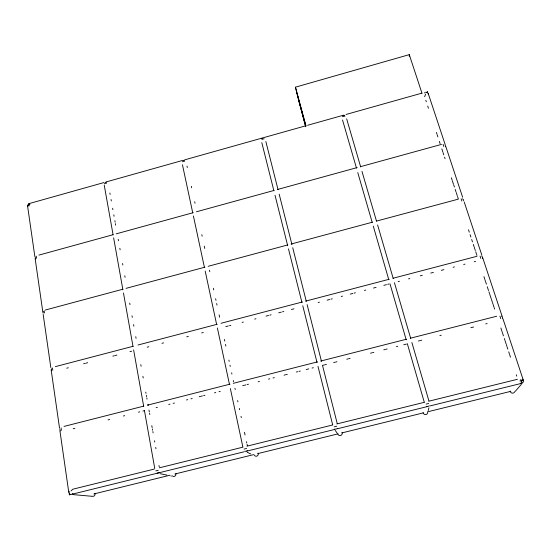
<?xml version="1.0" encoding="UTF-8"?>
<svg xmlns="http://www.w3.org/2000/svg" width="551" height="551" viewBox="0 0 551 551"><rect width="100%" height="100%" fill="white"/><g stroke="black" fill="none" stroke-linecap="round" stroke-linejoin="round"><path stroke-width="0.83" d="M424.635 96.714L425.634 94.111M409.241 56.319L409.276 54.632L295.432 87.175L305.578 126.537M428.23 410.516L428.926 407.774M502.953 318.781L523.354 380.307L521.074 381.23M427.273 92.892L427.59 91.59L426.736 92.327M69.66 493.021L69.206 494.867A1.722 0.53 -53.9 0 0 69.419 494.881L69.956 494.564M71.01 490.92L72.835 489.205A1.722 0.53 -54.4 0 1 73.049 489.233M515.281 391.313L521.363 384.35M155.809 470.885L158.247 470.285M244.114 449.072L246.6 448.466M334.195 426.825L336.73 426.205M426.116 404.124L428.699 403.49M519.882 380.968L523.354 380.307M29.079 203.608L103.925 182.56M106.212 181.92L182.402 160.493M184.73 159.838L305.164 125.965M307.561 125.297L343.624 115.152M346.042 114.47L421.536 93.243M38.914 255.106L113.065 234.712M116.178 233.858L193.236 212.665M196.411 211.791L274.081 190.432M277.311 189.544L357.227 167.566M360.519 166.664L441.509 144.39M45.292 310.041L122.783 289.234M125.979 288.373L204.924 267.18M208.175 266.305L287.774 244.933M291.086 244.038L372.6 222.149M376.402 221.13L458.191 199.173M55.314 366.642L133.073 346.29M137.977 345.009L217.218 324.264M220.972 323.285L302.354 301.982M305.536 301.149L389.13 279.274M393.021 278.255L476.932 256.291M66.699 368.185L68.31 367.765M83.649 363.763L85.267 363.336M86.073 363.13L87.692 362.703M112.852 356.132L114.477 355.705M115.297 355.491L116.922 355.071M129.974 351.662L131.613 351.235M147.172 347.164L148.811 346.737M161.96 343.307L163.606 342.874M186.72 336.833L188.373 336.406M201.645 332.935L203.305 332.501M225.793 326.633L228.3 325.978M229.553 325.648L230.807 325.317M242.103 322.369L243.363 322.039M254.693 319.084L255.953 318.753M266.05 316.116L268.578 315.454M269.845 315.124L271.106 314.793M278.703 312.81L281.244 312.148M282.511 311.811L283.779 311.48M291.396 309.49L293.938 308.829M318.168 302.499L319.442 302.168M327.122 300.157L329.684 299.489M330.972 299.152L332.253 298.821M341.241 296.472L342.522 296.135M350.243 294.124L352.819 293.449M354.107 293.111L355.395 292.774M364.431 290.411L365.719 290.074M373.482 288.049L376.071 287.374M383.847 285.342L386.444 284.667M387.739 284.323L389.04 283.985M398.139 281.609L399.441 281.272M408.56 278.889L409.861 278.544M420.317 275.817L422.273 275.307M430.786 273.082L433.41 272.394M441.282 270.341L443.913 269.653M453.122 267.249L454.437 266.904M463.673 264.487L464.989 264.143M474.246 261.725L475.568 261.381M64.026 426.419L143.749 406.121M147.516 405.157L230.056 384.137M233.259 383.324L317.41 361.897M320.682 361.063L406.5 339.209M410.495 338.19L496.685 316.24M73.228 428.747L74.874 428.327M108.024 419.903L109.683 419.483M123.431 415.991L124.684 415.668M138.48 412.162L139.74 411.845M142.881 411.046L144.142 410.729M156.105 407.685L157.366 407.368M168.737 404.475L170.004 404.152M173.166 403.353L174.433 403.029M186.479 399.964L187.746 399.647M190.928 398.834L192.196 398.511M199.2 396.734L200.468 396.41M201.108 396.252L202.382 395.928M203.656 395.604L204.931 395.281M214.504 392.842L215.785 392.519M218.981 391.706L220.262 391.382M242.709 385.679L243.997 385.349M244.637 385.183L245.925 384.86M247.213 384.536L248.501 384.205M258.171 381.747L259.459 381.423M268.509 379.122L269.797 378.792M273.034 377.972L274.329 377.642M284.054 375.169L285.356 374.838M286.003 374.673L287.305 374.343M296.404 372.035L297.705 371.705M299.007 371.374L300.309 371.043M306.177 369.549L308.787 368.888M312.052 368.054L313.354 367.724M323.168 365.23L324.477 364.9M325.131 364.734L326.44 364.397M333.651 362.565L334.967 362.234M335.621 362.069L336.936 361.732M346.793 359.224L348.115 358.894M348.769 358.729L350.085 358.391M370.548 353.191L371.87 352.854M372.538 352.688L373.86 352.351M383.799 349.823L385.128 349.486M385.79 349.32L387.119 348.983M396.424 346.613L397.753 346.276M403.752 344.754L406.418 344.079M418.436 341.021L419.772 340.683M420.441 340.511L421.777 340.174M439.877 335.573L441.22 335.228M470.885 327.693L473.591 327.005M485.789 323.905L487.146 323.561M73.193 493.951L244.107 451.786M154.218 469.094L73.586 489.019M159.391 467.813L242.97 447.15M246.931 446.172L332.852 424.931M336.888 423.933L424.559 402.258M428.678 401.238L517.451 379.288M246.745 451.131L334.739 429.429M337.432 428.761L427.232 406.61M429.98 405.935L521.639 383.324M93.897 493.944L169.97 475.224M174.936 473.998L253.57 454.644M257.648 453.645L337.956 433.878M342.033 432.879L423.127 412.919M428.086 411.7L510.798 391.341M72.567 494.564L91.741 496.265M159.976 473.66L166.905 475.1M170.872 475.926L171.519 476.064M247.158 452.261L250.726 453.928M335.242 430.4L337.122 433.107M428.306 93.732L445.084 144.328M445.835 146.58L462.654 197.286M464.217 202.01L481.877 255.251M482.697 257.73L502.085 316.178M425.82 100.31L426.295 101.749M427.721 106.081L428.437 108.258M436.406 132.433L436.895 133.921M437.143 134.658L437.873 136.889M439.347 141.359L440.091 143.597M441.819 148.846L442.811 151.856M443.059 152.613L443.803 154.872M444.554 157.145L445.05 158.66M451.345 177.766L452.109 180.081M452.364 180.852L453.383 183.951M453.638 184.723L454.41 187.051M455.174 189.386L455.946 191.72M456.207 192.506L457.234 195.633M457.495 196.411L458.267 198.766M468.495 229.781L469.287 232.198M470.086 234.623L470.891 237.054M471.69 239.492L472.496 241.93M473.302 244.375L474.108 246.827M474.315 247.44L474.714 248.666M474.921 249.279L475.327 250.512M475.727 251.738L476.339 253.591M476.539 254.204L476.952 255.444M483.93 276.63L484.763 279.143M484.97 279.777L485.383 281.038M485.596 281.671L486.43 284.199M487.263 286.727L488.517 290.542M488.937 291.81L489.563 293.724M489.777 294.365L491.251 298.835M491.464 299.475L492.312 302.044M492.518 302.685L492.945 303.973M493.159 304.613L494.006 307.189M494.219 307.837L494.64 309.125M500.866 327.997L501.727 330.628M501.947 331.282L502.381 332.597M502.595 333.259L503.462 335.896M504.337 338.534L504.992 340.525M505.212 341.186L506.087 343.838M506.307 344.506L506.741 345.835M506.961 346.503L507.843 349.169M508.718 351.841L509.386 353.845M509.606 354.513L510.488 357.2M516.28 374.783L516.735 376.147M409.276 54.632L422.059 93.491M346.655 118.83L360.685 166.939M361.993 171.416L376.464 221.054M377.607 224.96L393.249 278.599M394.44 282.704L410.743 338.61M411.873 342.488L428.878 400.784M342.536 119.987L356.469 168.103M357.764 172.573L372.139 222.211M373.275 226.124L388.806 279.763M389.998 283.861L406.19 339.767M407.313 343.645L424.194 401.941M295.432 87.175L305.998 125.938M296.824 93.023L305.867 126.193M298.187 98.712L305.564 125.78M265.851 141.511L278.035 189.668M279.171 194.145L291.934 244.582M292.726 247.716L306.301 301.356M307.127 304.634L321.481 361.339M322.459 365.21L337.198 423.457M261.801 142.647L273.895 190.804M275.018 195.281L287.691 245.725M288.476 248.852L301.948 302.492M302.768 305.771L317.011 362.475M317.982 366.346L332.611 424.587M187.003 166.113L187.312 167.545M191.369 186.341L191.686 187.801M194.696 201.749L195.013 203.229M201.811 234.705L202.141 236.227M204.283 246.152L204.779 248.46M209.47 270.176L209.807 271.739M213.389 288.311L213.733 289.902M215.627 298.683L215.971 300.288M216.667 303.498L217.018 305.109M219.112 314.814L219.635 317.252M224.422 339.423L224.78 341.083M225.504 344.403L225.862 346.069M228.892 360.099L229.161 361.366M229.987 365.168L230.256 366.436M231.634 372.807L231.909 374.081M233.293 380.486L233.569 381.774M234.96 388.221L235.243 389.509M237.626 400.556L237.908 401.865M239.32 408.408L239.609 409.724M241.028 416.315L241.317 417.637M244.472 432.273L245.05 434.953M246.504 441.675L246.793 443.025M247.089 444.375L247.378 445.725M182.443 164.742L192.76 212.948M193.401 215.937L204.359 267.125M205.192 271.037L216.681 324.691M217.383 327.969L229.519 384.66M230.346 388.531L242.812 446.737M109.89 193.022L110.145 194.462M111.054 199.517L111.316 200.963M112.631 208.237L112.893 209.69M113.816 214.814L114.078 216.281M114.877 220.696L115.138 222.17M115.407 223.651L115.669 225.125M118.217 239.265L118.493 240.766M119.843 248.287L120.118 249.796M122.584 263.474L122.859 265.003M124.795 275.762L125.07 277.305M129.719 303.084L130.002 304.669M132.006 315.785L132.295 317.383M133.597 324.594L133.886 326.206M135.78 336.709L136.069 338.335M140.808 364.624L141.104 366.284M142.909 376.299L143.212 377.979M145.76 392.112L145.987 393.386M146.332 395.294L146.566 396.575M146.793 397.85L147.021 399.131M147.95 404.262L148.178 405.55M148.99 410.061L149.342 411.996M149.576 413.291L149.81 414.586M151.8 425.647L152.152 427.61M152.393 428.919L152.627 430.228M152.861 431.543L153.102 432.859M154.528 440.766L154.762 442.088M155.719 447.398L155.961 448.728M158.977 465.471L159.218 466.821M104.242 185.191L113.1 234.85M113.63 237.839L122.901 289.819M123.458 292.946L133.025 346.579M133.611 349.857L143.715 406.507M144.403 410.378L154.769 468.508M27.55 205.826L34.858 256.601M35.181 258.86L42.826 312.004M43.171 314.373L50.823 367.572M51.181 370.045L59.563 428.327M59.935 430.916L68.737 492.105M520.805 379.37A2.473 0.434 72.8 0 1 521.694 382.153A2.473 0.434 72.8 0 1 521.528 383.262M522.541 379.205A2.555 2.362 27.6 0 1 520.247 383.227M27.729 206.129A2.108 0.888 -6.4 0 1 27.977 205.199A2.108 0.888 -6.4 0 1 29.968 204.676M27.812 206.446A2.059 1.777 -42.7 0 1 29.382 203.753M29.086 206.005A2.066 0.668 72.2 0 1 28.79 203.966A2.066 0.668 72.2 0 1 29.54 203.911M499.895 316.164A2.376 0.42 73.6 0 1 500.701 318.609M61.505 430.29A2.259 0.799 78 0 1 61.14 427.865M104.304 183.91A2.087 0.916 -8.8 0 1 106.687 183.125M480.017 256.077A2.3 0.399 74.4 0 1 480.782 258.405M52.827 370.272A2.19 0.771 76.3 0 1 52.483 367.951M182.526 161.794A2.087 0.944 -11.6 0 1 184.716 161.195M461.097 198.87A2.238 0.379 75.2 0 1 461.828 201.087M44.548 313.002A2.135 0.737 74.8 0 1 44.225 310.785M261.918 139.479A2.101 0.964 -14.7 0 1 264.149 138.866M443.059 144.348A2.197 0.365 75.8 0 1 443.755 146.463M36.648 258.302A2.094 0.703 73.4 0 1 36.332 256.181M342.743 116.764A2.142 0.971 -17.7 0 1 345.016 116.137M94.992 493.269A2.245 2.025 -70.4 0 1 92.21 496.224M72.884 493.324A2.404 2.156 -69.1 0 1 72.58 493.703M72.229 494.013A2.404 2.156 -69.1 0 1 70.197 494.268M69.233 493.386A2.404 2.156 -69.1 0 1 69.144 491.196M60.431 430.903A2.321 2.08 -62.5 0 1 59.901 429.36M51.56 370.678A2.245 2.004 -56.2 0 1 51.491 368.688M43.178 313.195A2.176 1.928 -50.7 0 1 43.274 311.632M35.478 258.949A2.114 1.853 -46.3 0 1 35.422 257.131M175.921 473.757A2.238 2.087 -73.3 0 1 172.339 475.864M159.087 472.365A2.397 2.225 -71.5 0 1 157.09 473.061M105.145 182.581A2.066 1.818 -37.6 0 1 106.212 182.181M258.137 453.115A2.232 2.149 -80.6 0 1 257 456.056A2.232 2.149 -80.6 0 1 254.169 454.912M247.316 450.594A2.39 2.3 -77.4 0 1 244.837 451.179M182.939 160.706A2.08 1.86 -30.5 0 1 184.42 160.3M341.999 432.473A2.238 2.204 65 0 1 340.732 435.497A2.238 2.204 65 0 1 337.853 433.906M337.322 428.389A2.397 2.362 66.4 0 1 334.794 428.981M261.808 138.707A2.101 1.887 -22.1 0 1 262.469 138.239M427.597 411.817A2.3 2.211 35.6 0 1 425.827 414.572A2.3 2.211 35.6 0 1 423.154 412.465M429.16 405.729A2.466 2.369 33.2 0 1 426.577 406.335M342.412 116.041A2.142 1.908 -13.7 0 1 343.08 115.572M343.438 115.441A2.142 1.908 -13.7 0 1 344.678 115.428M514.71 391.692A2.369 2.204 29.2 0 1 510.15 391.052M501.63 316.129A2.452 2.273 17.7 0 1 502.409 318.574M481.746 256.16A2.376 2.183 8.7 0 1 482.49 258.481M462.434 198.821A2.3 2.094 1.7 0 1 462.819 199.063M463.136 199.366A2.3 2.094 1.7 0 1 463.618 200.86M445.084 144.927A2.238 2.004 -3.2 0 1 445.449 146.752M427.197 92.485A2.183 1.915 -6.8 0 1 428.292 94.338M424.484 92.967A2.183 1.915 -6.8 0 1 425.158 92.492M425.93 92.279A2.183 1.915 -6.8 0 1 426.364 92.272"/></g></svg>
